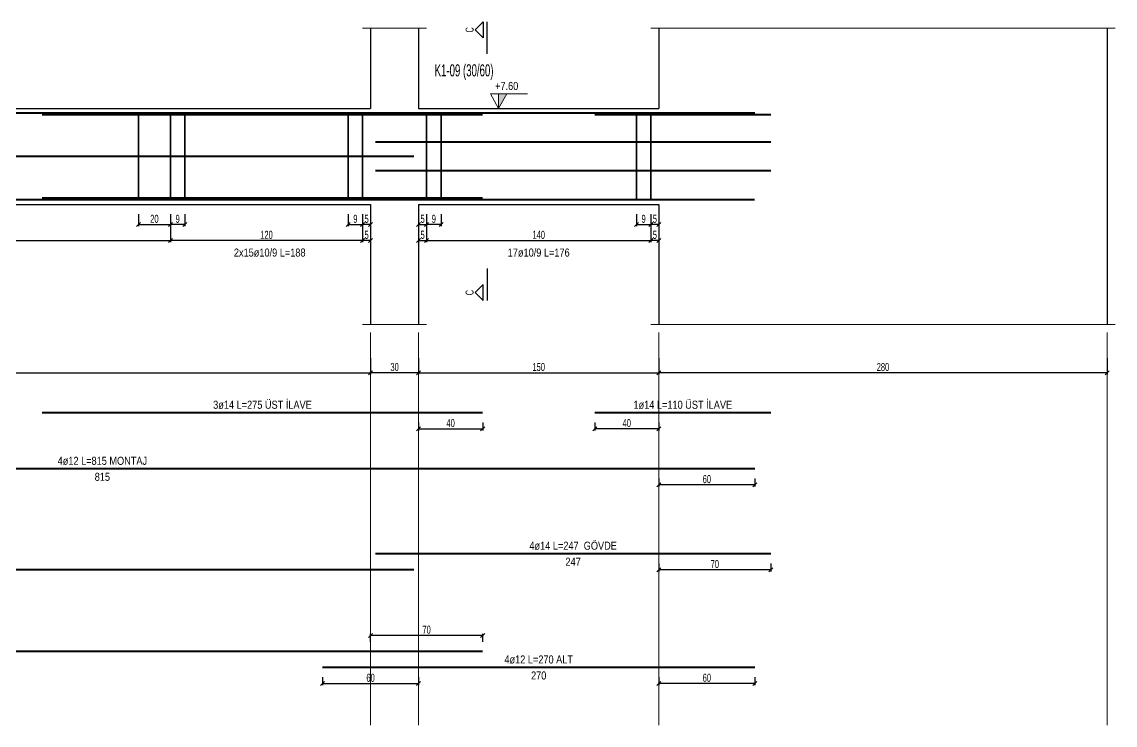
# Model space of a CAD drawing. Header units: millimetres. Extents: x 2759 to 9985, y 761 to 2697.
# Drawn here: x 7326 to 8691, y 778 to 1656 of the extents above; entities that cross this region are included whole.
import ezdxf
from ezdxf.enums import TextEntityAlignment as Align

# ---------------------------------------------------------------- set-up
doc = ezdxf.new("R2010")
doc.units = ezdxf.units.MM
doc.linetypes.add('DASHED', pattern=[0.75, 0.5, -0.25])
for name, color, linetype, lineweight in [('DONATI (BEYKENT)', 4, 'Continuous', 40), ('DONATI YAZISI (BEYKENT)', 3, 'Continuous', 20), ('ETRIYE (BEYKENT)', 150, 'Continuous', 35), ('KESIT (BEYKENT)', 151, 'Continuous', 25), ('KESIT GORUNUS (BEYKENT)', 253, 'DASHED', 20), ('KESIT SINIRI (BEYKENT)', 241, 'DASHED', 20), ('KIRIS (BEYKENT)', 2, 'Continuous', 30), ('KIRIS ISMI (BEYKENT)', 40, 'Continuous', 20), ('KOLON (BEYKENT)', 3, 'Continuous', 30), ('KOT CIZGI (BEYKENT)', 7, 'Continuous', 20), ('KOT YAZI (BEYKENT)', 7, 'Continuous', 20), ('OLCU (BEYKENT)', 14, 'Continuous', 20)]:
    doc.layers.add(name, color=color, linetype=linetype, lineweight=lineweight)
doc.styles.add('DONATI YAZISI (BEYKENT)', font='')
doc.styles.add('KOT (BEYKENT)', font='')
doc.styles.add('KRSOLC-25', font='Bahnschrift Light Condensed', dxfattribs={"width": 0.75, "height": 10})
doc.styles.add('YAZI (BEYKENT)', font='')
doc.styles.get('DONATI YAZISI (BEYKENT)').set_extended_font_data('Bahnschrift Light Condensed')
doc.styles.get('KOT (BEYKENT)').set_extended_font_data('Bahnschrift Light Condensed')
doc.styles.get('YAZI (BEYKENT)').set_extended_font_data('Bahnschrift Light Condensed')
doc.dimstyles.new('KRSOLC-25', dxfattribs={"dimtxt": 10, "dimasz": 5, "dimexe": 2, "dimexo": 2, "dimgap": 2, "dimtad": 1, "dimdec": 1, "dimlfac": 0.5, "dimrnd": 0.5, "dimzin": 12, "dimdsep": 46, "dimtxsty": 'KRSOLC-25', "dimblk": 'OBLIQUE', "dimblk1": 'OBLIQUE', "dimblk2": 'OBLIQUE', "dimcen": 0, "dimclrt": 7, "dimadec": 0, "dimazin": 0, "dimtfac": 1, "dimtdec": 4, "dimtix": 1, "dimtmove": 2, "dimatfit": 3, "dimfxl": 1, "dimtzin": 0, "dimarcsym": 0})

# ---------------------------------------------------------------- blocks, each defined once
blk = doc.blocks.new('_Oblique')
at = {"color": 0, "linetype": 'ByBlock', "lineweight": -2}
blk.add_line((-0.5, -0.5), (0.5, 0.5), dxfattribs=at)
blk = doc.blocks.new('*D96')
at = {"layer": 'Defpoints', "color": 0, "transparency": 16777216}
for p in [(6121.3, 1238.4), (7761.3, 1238.4), (7761.3, 1218.4)]:
    blk.add_point(p, dxfattribs=at)
at = {"layer": 'OLCU (BEYKENT)', "color": 0, "lineweight": -2, "transparency": 16777216}
for p, q in [((6121.3, 1236.4), (6121.3, 1216.4)), ((7761.3, 1236.4), (7761.3, 1216.4)), ((6121.3, 1218.4), (7761.3, 1218.4))]:
    blk.add_line(p, q, dxfattribs=at)
at = {"layer": 'OLCU (BEYKENT)', "color": 0, "lineweight": -2, "transparency": 16777216, "xscale": 5, "yscale": 5, "zscale": 5, "rotation": 180}
blk.add_blockref('_Oblique', (6121.3, 1218.4), dxfattribs=at)
at = {"layer": 'OLCU (BEYKENT)', "color": 0, "lineweight": -2, "transparency": 16777216, "xscale": 5, "yscale": 5, "zscale": 5}
blk.add_blockref('_Oblique', (7761.3, 1218.4), dxfattribs=at)
at = {"layer": 'OLCU (BEYKENT)', "color": 7, "transparency": 16777216, "insert": (6941.3, 1225.5), "char_height": 10, "attachment_point": 5, "style": 'KRSOLC-25'}
blk.add_mtext('820', dxfattribs=at)
blk = doc.blocks.new('*D97')
at = {"layer": 'Defpoints', "color": 0, "transparency": 16777216}
for p in [(7761.3, 1238.4), (7821.3, 1238.4), (7761.3, 1218.4)]:
    blk.add_point(p, dxfattribs=at)
at = {"layer": 'OLCU (BEYKENT)', "color": 0, "lineweight": -2, "transparency": 16777216}
for p, q in [((7761.3, 1236.4), (7761.3, 1216.4)), ((7821.3, 1236.4), (7821.3, 1216.4)), ((7821.3, 1218.4), (7761.3, 1218.4))]:
    blk.add_line(p, q, dxfattribs=at)
at = {"layer": 'OLCU (BEYKENT)', "color": 0, "lineweight": -2, "transparency": 16777216, "xscale": 5, "yscale": 5, "zscale": 5, "rotation": 180}
blk.add_blockref('_Oblique', (7761.3, 1218.4), dxfattribs=at)
at = {"layer": 'OLCU (BEYKENT)', "color": 0, "lineweight": -2, "transparency": 16777216, "xscale": 5, "yscale": 5, "zscale": 5}
blk.add_blockref('_Oblique', (7821.3, 1218.4), dxfattribs=at)
at = {"layer": 'OLCU (BEYKENT)', "color": 7, "transparency": 16777216, "insert": (7791.3, 1225.5), "char_height": 10, "attachment_point": 5, "style": 'KRSOLC-25'}
blk.add_mtext('30', dxfattribs=at)
blk = doc.blocks.new('*D98')
at = {"layer": 'Defpoints', "color": 0, "transparency": 16777216}
for p in [(7821.3, 1238.4), (8121.3, 1238.4), (8121.3, 1218.4)]:
    blk.add_point(p, dxfattribs=at)
at = {"layer": 'OLCU (BEYKENT)', "color": 0, "lineweight": -2, "transparency": 16777216}
for p, q in [((7821.3, 1236.4), (7821.3, 1216.4)), ((8121.3, 1236.4), (8121.3, 1216.4)), ((7821.3, 1218.4), (8121.3, 1218.4))]:
    blk.add_line(p, q, dxfattribs=at)
at = {"layer": 'OLCU (BEYKENT)', "color": 0, "lineweight": -2, "transparency": 16777216, "xscale": 5, "yscale": 5, "zscale": 5, "rotation": 180}
blk.add_blockref('_Oblique', (7821.3, 1218.4), dxfattribs=at)
at = {"layer": 'OLCU (BEYKENT)', "color": 0, "lineweight": -2, "transparency": 16777216, "xscale": 5, "yscale": 5, "zscale": 5}
blk.add_blockref('_Oblique', (8121.3, 1218.4), dxfattribs=at)
at = {"layer": 'OLCU (BEYKENT)', "color": 7, "transparency": 16777216, "insert": (7971.3, 1225.5), "char_height": 10, "attachment_point": 5, "style": 'KRSOLC-25'}
blk.add_mtext('150', dxfattribs=at)
blk = doc.blocks.new('*D99')
at = {"layer": 'Defpoints', "color": 0, "transparency": 16777216}
for p in [(8121.3, 1238.4), (8681.3, 1238.4), (8121.3, 1218.4)]:
    blk.add_point(p, dxfattribs=at)
at = {"layer": 'OLCU (BEYKENT)', "color": 0, "lineweight": -2, "transparency": 16777216}
for p, q in [((8121.3, 1236.4), (8121.3, 1216.4)), ((8681.3, 1236.4), (8681.3, 1216.4)), ((8681.3, 1218.4), (8121.3, 1218.4))]:
    blk.add_line(p, q, dxfattribs=at)
at = {"layer": 'OLCU (BEYKENT)', "color": 0, "lineweight": -2, "transparency": 16777216, "xscale": 5, "yscale": 5, "zscale": 5, "rotation": 180}
blk.add_blockref('_Oblique', (8121.3, 1218.4), dxfattribs=at)
at = {"layer": 'OLCU (BEYKENT)', "color": 0, "lineweight": -2, "transparency": 16777216, "xscale": 5, "yscale": 5, "zscale": 5}
blk.add_blockref('_Oblique', (8681.3, 1218.4), dxfattribs=at)
at = {"layer": 'OLCU (BEYKENT)', "color": 7, "transparency": 16777216, "insert": (8401.3, 1225.5), "char_height": 10, "attachment_point": 5, "style": 'KRSOLC-25'}
blk.add_mtext('280', dxfattribs=at)
blk = doc.blocks.new('*D105')
at = {"layer": 'Defpoints', "color": 0, "transparency": 16777216}
for p in [(7821.3, 1158.4), (7901.3, 1158.4), (7901.3, 1148.4)]:
    blk.add_point(p, dxfattribs=at)
at = {"layer": 'OLCU (BEYKENT)', "color": 0, "lineweight": -2, "transparency": 16777216}
for p, q in [((7821.3, 1156.4), (7821.3, 1146.4)), ((7821.3, 1148.4), (7901.3, 1148.4)), ((7901.3, 1156.4), (7901.3, 1146.4))]:
    blk.add_line(p, q, dxfattribs=at)
at = {"layer": 'OLCU (BEYKENT)', "color": 0, "lineweight": -2, "transparency": 16777216, "xscale": 5, "yscale": 5, "zscale": 5, "rotation": 180}
blk.add_blockref('_Oblique', (7821.3, 1148.4), dxfattribs=at)
at = {"layer": 'OLCU (BEYKENT)', "color": 0, "lineweight": -2, "transparency": 16777216, "xscale": 5, "yscale": 5, "zscale": 5}
blk.add_blockref('_Oblique', (7901.3, 1148.4), dxfattribs=at)
at = {"layer": 'OLCU (BEYKENT)', "color": 7, "transparency": 16777216, "insert": (7861.3, 1155.5), "char_height": 10, "attachment_point": 5, "style": 'KRSOLC-25'}
blk.add_mtext('40', dxfattribs=at)
blk = doc.blocks.new('*D106')
at = {"layer": 'Defpoints', "color": 0, "transparency": 16777216}
for p in [(8041.3, 1158.4), (8041.3, 1148.4), (8121.3, 1158.4)]:
    blk.add_point(p, dxfattribs=at)
at = {"layer": 'OLCU (BEYKENT)', "color": 0, "lineweight": -2, "transparency": 16777216}
for p, q in [((8041.3, 1156.4), (8041.3, 1146.4)), ((8121.3, 1148.4), (8041.3, 1148.4)), ((8121.3, 1156.4), (8121.3, 1146.4))]:
    blk.add_line(p, q, dxfattribs=at)
at = {"layer": 'OLCU (BEYKENT)', "color": 0, "lineweight": -2, "transparency": 16777216, "xscale": 5, "yscale": 5, "zscale": 5, "rotation": 180}
blk.add_blockref('_Oblique', (8041.3, 1148.4), dxfattribs=at)
at = {"layer": 'OLCU (BEYKENT)', "color": 0, "lineweight": -2, "transparency": 16777216, "xscale": 5, "yscale": 5, "zscale": 5}
blk.add_blockref('_Oblique', (8121.3, 1148.4), dxfattribs=at)
at = {"layer": 'OLCU (BEYKENT)', "color": 7, "transparency": 16777216, "insert": (8081.3, 1155.5), "char_height": 10, "attachment_point": 5, "style": 'KRSOLC-25'}
blk.add_mtext('40', dxfattribs=at)
blk = doc.blocks.new('*D114')
at = {"layer": 'Defpoints', "color": 0, "transparency": 16777216}
for p in [(7761.3, 890.4), (7761.3, 880.4), (7901.3, 880.4)]:
    blk.add_point(p, dxfattribs=at)
at = {"layer": 'OLCU (BEYKENT)', "color": 0, "lineweight": -2, "transparency": 16777216}
for p, q in [((7761.3, 882.4), (7761.3, 892.4)), ((7901.3, 890.4), (7761.3, 890.4)), ((7901.3, 882.4), (7901.3, 892.4))]:
    blk.add_line(p, q, dxfattribs=at)
at = {"layer": 'OLCU (BEYKENT)', "color": 0, "lineweight": -2, "transparency": 16777216, "xscale": 5, "yscale": 5, "zscale": 5, "rotation": 180}
blk.add_blockref('_Oblique', (7761.3, 890.4), dxfattribs=at)
at = {"layer": 'OLCU (BEYKENT)', "color": 0, "lineweight": -2, "transparency": 16777216, "xscale": 5, "yscale": 5, "zscale": 5}
blk.add_blockref('_Oblique', (7901.3, 890.4), dxfattribs=at)
at = {"layer": 'OLCU (BEYKENT)', "color": 7, "transparency": 16777216, "insert": (7831.3, 897.5), "char_height": 10, "attachment_point": 5, "style": 'KRSOLC-25'}
blk.add_mtext('70', dxfattribs=at)
blk = doc.blocks.new('*D115')
at = {"layer": 'Defpoints', "color": 0, "transparency": 16777216}
for p in [(8121.3, 1088.4), (8241.3, 1088.4), (8121.3, 1078.4)]:
    blk.add_point(p, dxfattribs=at)
at = {"layer": 'OLCU (BEYKENT)', "color": 0, "lineweight": -2, "transparency": 16777216}
for p, q in [((8121.3, 1086.4), (8121.3, 1076.4)), ((8241.3, 1086.4), (8241.3, 1076.4)), ((8241.3, 1078.4), (8121.3, 1078.4))]:
    blk.add_line(p, q, dxfattribs=at)
at = {"layer": 'OLCU (BEYKENT)', "color": 0, "lineweight": -2, "transparency": 16777216, "xscale": 5, "yscale": 5, "zscale": 5, "rotation": 180}
blk.add_blockref('_Oblique', (8121.3, 1078.4), dxfattribs=at)
at = {"layer": 'OLCU (BEYKENT)', "color": 0, "lineweight": -2, "transparency": 16777216, "xscale": 5, "yscale": 5, "zscale": 5}
blk.add_blockref('_Oblique', (8241.3, 1078.4), dxfattribs=at)
at = {"layer": 'OLCU (BEYKENT)', "color": 7, "transparency": 16777216, "insert": (8181.3, 1085.5), "char_height": 10, "attachment_point": 5, "style": 'KRSOLC-25'}
blk.add_mtext('60', dxfattribs=at)
blk = doc.blocks.new('*D118')
at = {"layer": 'Defpoints', "color": 0, "transparency": 16777216}
for p in [(8121.3, 982.4), (8121.3, 972.4), (8261.3, 982.4)]:
    blk.add_point(p, dxfattribs=at)
at = {"layer": 'OLCU (BEYKENT)', "color": 0, "lineweight": -2, "transparency": 16777216}
for p, q in [((8121.3, 980.4), (8121.3, 970.4)), ((8261.3, 972.4), (8121.3, 972.4)), ((8261.3, 980.4), (8261.3, 970.4))]:
    blk.add_line(p, q, dxfattribs=at)
at = {"layer": 'OLCU (BEYKENT)', "color": 0, "lineweight": -2, "transparency": 16777216, "xscale": 5, "yscale": 5, "zscale": 5, "rotation": 180}
blk.add_blockref('_Oblique', (8121.3, 972.4), dxfattribs=at)
at = {"layer": 'OLCU (BEYKENT)', "color": 0, "lineweight": -2, "transparency": 16777216, "xscale": 5, "yscale": 5, "zscale": 5}
blk.add_blockref('_Oblique', (8261.3, 972.4), dxfattribs=at)
at = {"layer": 'OLCU (BEYKENT)', "color": 7, "transparency": 16777216, "insert": (8191.3, 979.5), "char_height": 10, "attachment_point": 5, "style": 'KRSOLC-25'}
blk.add_mtext('70', dxfattribs=at)
blk = doc.blocks.new('*D119')
at = {"layer": 'Defpoints', "color": 0, "transparency": 16777216}
for p in [(7701.3, 840.4), (7821.3, 840.4), (7821.3, 830.4)]:
    blk.add_point(p, dxfattribs=at)
at = {"layer": 'OLCU (BEYKENT)', "color": 0, "lineweight": -2, "transparency": 16777216}
for p, q in [((7701.3, 838.4), (7701.3, 828.4)), ((7821.3, 838.4), (7821.3, 828.4)), ((7701.3, 830.4), (7821.3, 830.4))]:
    blk.add_line(p, q, dxfattribs=at)
at = {"layer": 'OLCU (BEYKENT)', "color": 0, "lineweight": -2, "transparency": 16777216, "xscale": 5, "yscale": 5, "zscale": 5, "rotation": 180}
blk.add_blockref('_Oblique', (7701.3, 830.4), dxfattribs=at)
at = {"layer": 'OLCU (BEYKENT)', "color": 0, "lineweight": -2, "transparency": 16777216, "xscale": 5, "yscale": 5, "zscale": 5}
blk.add_blockref('_Oblique', (7821.3, 830.4), dxfattribs=at)
at = {"layer": 'OLCU (BEYKENT)', "color": 7, "transparency": 16777216, "insert": (7761.3, 837.5), "char_height": 10, "attachment_point": 5, "style": 'KRSOLC-25'}
blk.add_mtext('60', dxfattribs=at)
blk = doc.blocks.new('*D120')
at = {"layer": 'Defpoints', "color": 0, "transparency": 16777216}
for p in [(8121.3, 840.4), (8241.3, 840.4), (8121.3, 830.4)]:
    blk.add_point(p, dxfattribs=at)
at = {"layer": 'OLCU (BEYKENT)', "color": 0, "lineweight": -2, "transparency": 16777216}
for p, q in [((8121.3, 838.4), (8121.3, 828.4)), ((8241.3, 838.4), (8241.3, 828.4)), ((8241.3, 830.4), (8121.3, 830.4))]:
    blk.add_line(p, q, dxfattribs=at)
at = {"layer": 'OLCU (BEYKENT)', "color": 0, "lineweight": -2, "transparency": 16777216, "xscale": 5, "yscale": 5, "zscale": 5, "rotation": 180}
blk.add_blockref('_Oblique', (8121.3, 830.4), dxfattribs=at)
at = {"layer": 'OLCU (BEYKENT)', "color": 0, "lineweight": -2, "transparency": 16777216, "xscale": 5, "yscale": 5, "zscale": 5}
blk.add_blockref('_Oblique', (8241.3, 830.4), dxfattribs=at)
at = {"layer": 'OLCU (BEYKENT)', "color": 7, "transparency": 16777216, "insert": (8181.3, 837.5), "char_height": 10, "attachment_point": 5, "style": 'KRSOLC-25'}
blk.add_mtext('60', dxfattribs=at)
blk = doc.blocks.new('*D154')
at = {"layer": 'Defpoints', "color": 0, "transparency": 16777216}
for p in [(7471.3, 1418.4), (7511.3, 1418.4), (7511.3, 1403.4)]:
    blk.add_point(p, dxfattribs=at)
at = {"layer": 'OLCU (BEYKENT)', "color": 0, "lineweight": -2, "transparency": 16777216}
for p, q in [((7471.3, 1416.4), (7471.3, 1401.4)), ((7511.3, 1416.4), (7511.3, 1401.4)), ((7471.3, 1403.4), (7511.3, 1403.4))]:
    blk.add_line(p, q, dxfattribs=at)
at = {"layer": 'OLCU (BEYKENT)', "color": 0, "lineweight": -2, "transparency": 16777216, "xscale": 5, "yscale": 5, "zscale": 5, "rotation": 180}
blk.add_blockref('_Oblique', (7471.3, 1403.4), dxfattribs=at)
at = {"layer": 'OLCU (BEYKENT)', "color": 0, "lineweight": -2, "transparency": 16777216, "xscale": 5, "yscale": 5, "zscale": 5}
blk.add_blockref('_Oblique', (7511.3, 1403.4), dxfattribs=at)
at = {"layer": 'OLCU (BEYKENT)', "color": 7, "transparency": 16777216, "insert": (7491.3, 1410.5), "char_height": 10, "attachment_point": 5, "style": 'KRSOLC-25'}
blk.add_mtext('20', dxfattribs=at)
blk = doc.blocks.new('*D155')
at = {"layer": 'Defpoints', "color": 0, "transparency": 16777216}
for p in [(6371.3, 1418.4), (7511.3, 1418.4), (7511.3, 1383.4)]:
    blk.add_point(p, dxfattribs=at)
at = {"layer": 'OLCU (BEYKENT)', "color": 0, "lineweight": -2, "transparency": 16777216}
for p, q in [((6371.3, 1416.4), (6371.3, 1381.4)), ((7511.3, 1416.4), (7511.3, 1381.4)), ((6371.3, 1383.4), (7511.3, 1383.4))]:
    blk.add_line(p, q, dxfattribs=at)
at = {"layer": 'OLCU (BEYKENT)', "color": 0, "lineweight": -2, "transparency": 16777216, "xscale": 5, "yscale": 5, "zscale": 5, "rotation": 180}
blk.add_blockref('_Oblique', (6371.3, 1383.4), dxfattribs=at)
at = {"layer": 'OLCU (BEYKENT)', "color": 0, "lineweight": -2, "transparency": 16777216, "xscale": 5, "yscale": 5, "zscale": 5}
blk.add_blockref('_Oblique', (7511.3, 1383.4), dxfattribs=at)
at = {"layer": 'OLCU (BEYKENT)', "color": 7, "transparency": 16777216, "insert": (6941.3, 1390.5), "char_height": 10, "attachment_point": 5, "style": 'KRSOLC-25'}
blk.add_mtext('570', dxfattribs=at)
blk = doc.blocks.new('*D156')
at = {"layer": 'Defpoints', "color": 0, "transparency": 16777216}
for p in [(7733.3, 1418.4), (7751.3, 1418.4), (7751.3, 1403.4)]:
    blk.add_point(p, dxfattribs=at)
at = {"layer": 'OLCU (BEYKENT)', "color": 0, "lineweight": -2, "transparency": 16777216}
for p, q in [((7733.3, 1416.4), (7733.3, 1401.4)), ((7751.3, 1416.4), (7751.3, 1401.4)), ((7733.3, 1403.4), (7751.3, 1403.4))]:
    blk.add_line(p, q, dxfattribs=at)
at = {"layer": 'OLCU (BEYKENT)', "color": 0, "lineweight": -2, "transparency": 16777216, "xscale": 5, "yscale": 5, "zscale": 5, "rotation": 180}
blk.add_blockref('_Oblique', (7733.3, 1403.4), dxfattribs=at)
at = {"layer": 'OLCU (BEYKENT)', "color": 0, "lineweight": -2, "transparency": 16777216, "xscale": 5, "yscale": 5, "zscale": 5}
blk.add_blockref('_Oblique', (7751.3, 1403.4), dxfattribs=at)
at = {"layer": 'OLCU (BEYKENT)', "color": 7, "transparency": 16777216, "insert": (7742.3, 1410.5), "char_height": 10, "attachment_point": 5, "style": 'KRSOLC-25'}
blk.add_mtext('9', dxfattribs=at)
blk = doc.blocks.new('*D157')
at = {"layer": 'Defpoints', "color": 0, "transparency": 16777216}
for p in [(7511.3, 1418.4), (7529.3, 1418.4), (7511.3, 1403.4)]:
    blk.add_point(p, dxfattribs=at)
at = {"layer": 'OLCU (BEYKENT)', "color": 0, "lineweight": -2, "transparency": 16777216}
for p, q in [((7511.3, 1416.4), (7511.3, 1401.4)), ((7529.3, 1416.4), (7529.3, 1401.4)), ((7529.3, 1403.4), (7511.3, 1403.4))]:
    blk.add_line(p, q, dxfattribs=at)
at = {"layer": 'OLCU (BEYKENT)', "color": 0, "lineweight": -2, "transparency": 16777216, "xscale": 5, "yscale": 5, "zscale": 5, "rotation": 180}
blk.add_blockref('_Oblique', (7511.3, 1403.4), dxfattribs=at)
at = {"layer": 'OLCU (BEYKENT)', "color": 0, "lineweight": -2, "transparency": 16777216, "xscale": 5, "yscale": 5, "zscale": 5}
blk.add_blockref('_Oblique', (7529.3, 1403.4), dxfattribs=at)
at = {"layer": 'OLCU (BEYKENT)', "color": 7, "transparency": 16777216, "insert": (7520.3, 1410.5), "char_height": 10, "attachment_point": 5, "style": 'KRSOLC-25'}
blk.add_mtext('9', dxfattribs=at)
blk = doc.blocks.new('*D158')
at = {"layer": 'Defpoints', "color": 0, "transparency": 16777216}
for p in [(7511.3, 1418.4), (7751.3, 1418.4), (7511.3, 1383.4)]:
    blk.add_point(p, dxfattribs=at)
at = {"layer": 'OLCU (BEYKENT)', "color": 0, "lineweight": -2, "transparency": 16777216}
for p, q in [((7511.3, 1416.4), (7511.3, 1381.4)), ((7751.3, 1416.4), (7751.3, 1381.4)), ((7751.3, 1383.4), (7511.3, 1383.4))]:
    blk.add_line(p, q, dxfattribs=at)
at = {"layer": 'OLCU (BEYKENT)', "color": 0, "lineweight": -2, "transparency": 16777216, "xscale": 5, "yscale": 5, "zscale": 5, "rotation": 180}
blk.add_blockref('_Oblique', (7511.3, 1383.4), dxfattribs=at)
at = {"layer": 'OLCU (BEYKENT)', "color": 0, "lineweight": -2, "transparency": 16777216, "xscale": 5, "yscale": 5, "zscale": 5}
blk.add_blockref('_Oblique', (7751.3, 1383.4), dxfattribs=at)
at = {"layer": 'OLCU (BEYKENT)', "color": 7, "transparency": 16777216, "insert": (7631.3, 1390.5), "char_height": 10, "attachment_point": 5, "style": 'KRSOLC-25'}
blk.add_mtext('120', dxfattribs=at)
blk = doc.blocks.new('*D159')
at = {"layer": 'Defpoints', "color": 0, "transparency": 16777216}
for p in [(7751.3, 1418.4), (7761.3, 1418.4), (7751.3, 1383.4)]:
    blk.add_point(p, dxfattribs=at)
at = {"layer": 'OLCU (BEYKENT)', "color": 0, "lineweight": -2, "transparency": 16777216}
for p, q in [((7751.3, 1416.4), (7751.3, 1381.4)), ((7761.3, 1416.4), (7761.3, 1381.4)), ((7761.3, 1383.4), (7751.3, 1383.4))]:
    blk.add_line(p, q, dxfattribs=at)
at = {"layer": 'OLCU (BEYKENT)', "color": 0, "lineweight": -2, "transparency": 16777216, "xscale": 5, "yscale": 5, "zscale": 5, "rotation": 180}
blk.add_blockref('_Oblique', (7751.3, 1383.4), dxfattribs=at)
at = {"layer": 'OLCU (BEYKENT)', "color": 0, "lineweight": -2, "transparency": 16777216, "xscale": 5, "yscale": 5, "zscale": 5}
blk.add_blockref('_Oblique', (7761.3, 1383.4), dxfattribs=at)
at = {"layer": 'OLCU (BEYKENT)', "color": 7, "transparency": 16777216, "insert": (7756.3, 1390.5), "char_height": 10, "attachment_point": 5, "style": 'KRSOLC-25'}
blk.add_mtext('5', dxfattribs=at)
blk = doc.blocks.new('*D160')
at = {"layer": 'Defpoints', "color": 0, "transparency": 16777216}
for p in [(7751.3, 1418.4), (7761.3, 1418.4), (7751.3, 1403.4)]:
    blk.add_point(p, dxfattribs=at)
at = {"layer": 'OLCU (BEYKENT)', "color": 0, "lineweight": -2, "transparency": 16777216}
for p, q in [((7751.3, 1416.4), (7751.3, 1401.4)), ((7761.3, 1416.4), (7761.3, 1401.4)), ((7761.3, 1403.4), (7751.3, 1403.4))]:
    blk.add_line(p, q, dxfattribs=at)
at = {"layer": 'OLCU (BEYKENT)', "color": 0, "lineweight": -2, "transparency": 16777216, "xscale": 5, "yscale": 5, "zscale": 5, "rotation": 180}
blk.add_blockref('_Oblique', (7751.3, 1403.4), dxfattribs=at)
at = {"layer": 'OLCU (BEYKENT)', "color": 0, "lineweight": -2, "transparency": 16777216, "xscale": 5, "yscale": 5, "zscale": 5}
blk.add_blockref('_Oblique', (7761.3, 1403.4), dxfattribs=at)
at = {"layer": 'OLCU (BEYKENT)', "color": 7, "transparency": 16777216, "insert": (7756.3, 1410.5), "char_height": 10, "attachment_point": 5, "style": 'KRSOLC-25'}
blk.add_mtext('5', dxfattribs=at)
blk = doc.blocks.new('*D161')
at = {"layer": 'Defpoints', "color": 0, "transparency": 16777216}
for p in [(7821.3, 1418.4), (7831.3, 1418.4), (7831.3, 1403.4)]:
    blk.add_point(p, dxfattribs=at)
at = {"layer": 'OLCU (BEYKENT)', "color": 0, "lineweight": -2, "transparency": 16777216}
for p, q in [((7821.3, 1416.4), (7821.3, 1401.4)), ((7831.3, 1416.4), (7831.3, 1401.4)), ((7821.3, 1403.4), (7831.3, 1403.4))]:
    blk.add_line(p, q, dxfattribs=at)
at = {"layer": 'OLCU (BEYKENT)', "color": 0, "lineweight": -2, "transparency": 16777216, "xscale": 5, "yscale": 5, "zscale": 5, "rotation": 180}
blk.add_blockref('_Oblique', (7821.3, 1403.4), dxfattribs=at)
at = {"layer": 'OLCU (BEYKENT)', "color": 0, "lineweight": -2, "transparency": 16777216, "xscale": 5, "yscale": 5, "zscale": 5}
blk.add_blockref('_Oblique', (7831.3, 1403.4), dxfattribs=at)
at = {"layer": 'OLCU (BEYKENT)', "color": 7, "transparency": 16777216, "insert": (7826.3, 1410.5), "char_height": 10, "attachment_point": 5, "style": 'KRSOLC-25'}
blk.add_mtext('5', dxfattribs=at)
blk = doc.blocks.new('*D162')
at = {"layer": 'Defpoints', "color": 0, "transparency": 16777216}
for p in [(7831.3, 1418.4), (7849.3, 1418.4), (7831.3, 1403.4)]:
    blk.add_point(p, dxfattribs=at)
at = {"layer": 'OLCU (BEYKENT)', "color": 0, "lineweight": -2, "transparency": 16777216}
for p, q in [((7831.3, 1416.4), (7831.3, 1401.4)), ((7849.3, 1416.4), (7849.3, 1401.4)), ((7849.3, 1403.4), (7831.3, 1403.4))]:
    blk.add_line(p, q, dxfattribs=at)
at = {"layer": 'OLCU (BEYKENT)', "color": 0, "lineweight": -2, "transparency": 16777216, "xscale": 5, "yscale": 5, "zscale": 5, "rotation": 180}
blk.add_blockref('_Oblique', (7831.3, 1403.4), dxfattribs=at)
at = {"layer": 'OLCU (BEYKENT)', "color": 0, "lineweight": -2, "transparency": 16777216, "xscale": 5, "yscale": 5, "zscale": 5}
blk.add_blockref('_Oblique', (7849.3, 1403.4), dxfattribs=at)
at = {"layer": 'OLCU (BEYKENT)', "color": 7, "transparency": 16777216, "insert": (7840.3, 1410.5), "char_height": 10, "attachment_point": 5, "style": 'KRSOLC-25'}
blk.add_mtext('9', dxfattribs=at)
blk = doc.blocks.new('*D163')
at = {"layer": 'Defpoints', "color": 0, "transparency": 16777216}
for p in [(8093.3, 1418.4), (8111.3, 1418.4), (8111.3, 1403.4)]:
    blk.add_point(p, dxfattribs=at)
at = {"layer": 'OLCU (BEYKENT)', "color": 0, "lineweight": -2, "transparency": 16777216}
for p, q in [((8093.3, 1416.4), (8093.3, 1401.4)), ((8111.3, 1416.4), (8111.3, 1401.4)), ((8093.3, 1403.4), (8111.3, 1403.4))]:
    blk.add_line(p, q, dxfattribs=at)
at = {"layer": 'OLCU (BEYKENT)', "color": 0, "lineweight": -2, "transparency": 16777216, "xscale": 5, "yscale": 5, "zscale": 5, "rotation": 180}
blk.add_blockref('_Oblique', (8093.3, 1403.4), dxfattribs=at)
at = {"layer": 'OLCU (BEYKENT)', "color": 0, "lineweight": -2, "transparency": 16777216, "xscale": 5, "yscale": 5, "zscale": 5}
blk.add_blockref('_Oblique', (8111.3, 1403.4), dxfattribs=at)
at = {"layer": 'OLCU (BEYKENT)', "color": 7, "transparency": 16777216, "insert": (8102.3, 1410.5), "char_height": 10, "attachment_point": 5, "style": 'KRSOLC-25'}
blk.add_mtext('9', dxfattribs=at)
blk = doc.blocks.new('*D164')
at = {"layer": 'Defpoints', "color": 0, "transparency": 16777216}
for p in [(7821.3, 1418.4), (7831.3, 1418.4), (7831.3, 1383.4)]:
    blk.add_point(p, dxfattribs=at)
at = {"layer": 'OLCU (BEYKENT)', "color": 0, "lineweight": -2, "transparency": 16777216}
for p, q in [((7821.3, 1416.4), (7821.3, 1381.4)), ((7831.3, 1416.4), (7831.3, 1381.4)), ((7821.3, 1383.4), (7831.3, 1383.4))]:
    blk.add_line(p, q, dxfattribs=at)
at = {"layer": 'OLCU (BEYKENT)', "color": 0, "lineweight": -2, "transparency": 16777216, "xscale": 5, "yscale": 5, "zscale": 5, "rotation": 180}
blk.add_blockref('_Oblique', (7821.3, 1383.4), dxfattribs=at)
at = {"layer": 'OLCU (BEYKENT)', "color": 0, "lineweight": -2, "transparency": 16777216, "xscale": 5, "yscale": 5, "zscale": 5}
blk.add_blockref('_Oblique', (7831.3, 1383.4), dxfattribs=at)
at = {"layer": 'OLCU (BEYKENT)', "color": 7, "transparency": 16777216, "insert": (7826.3, 1390.5), "char_height": 10, "attachment_point": 5, "style": 'KRSOLC-25'}
blk.add_mtext('5', dxfattribs=at)
blk = doc.blocks.new('*D165')
at = {"layer": 'Defpoints', "color": 0, "transparency": 16777216}
for p in [(7831.3, 1418.4), (8111.3, 1418.4), (8111.3, 1383.4)]:
    blk.add_point(p, dxfattribs=at)
at = {"layer": 'OLCU (BEYKENT)', "color": 0, "lineweight": -2, "transparency": 16777216}
for p, q in [((7831.3, 1416.4), (7831.3, 1381.4)), ((8111.3, 1416.4), (8111.3, 1381.4)), ((7831.3, 1383.4), (8111.3, 1383.4))]:
    blk.add_line(p, q, dxfattribs=at)
at = {"layer": 'OLCU (BEYKENT)', "color": 0, "lineweight": -2, "transparency": 16777216, "xscale": 5, "yscale": 5, "zscale": 5, "rotation": 180}
blk.add_blockref('_Oblique', (7831.3, 1383.4), dxfattribs=at)
at = {"layer": 'OLCU (BEYKENT)', "color": 0, "lineweight": -2, "transparency": 16777216, "xscale": 5, "yscale": 5, "zscale": 5}
blk.add_blockref('_Oblique', (8111.3, 1383.4), dxfattribs=at)
at = {"layer": 'OLCU (BEYKENT)', "color": 7, "transparency": 16777216, "insert": (7971.3, 1390.5), "char_height": 10, "attachment_point": 5, "style": 'KRSOLC-25'}
blk.add_mtext('140', dxfattribs=at)
blk = doc.blocks.new('*D166')
at = {"layer": 'Defpoints', "color": 0, "transparency": 16777216}
for p in [(8111.3, 1418.4), (8121.3, 1418.4), (8111.3, 1383.4)]:
    blk.add_point(p, dxfattribs=at)
at = {"layer": 'OLCU (BEYKENT)', "color": 0, "lineweight": -2, "transparency": 16777216}
for p, q in [((8111.3, 1416.4), (8111.3, 1381.4)), ((8121.3, 1416.4), (8121.3, 1381.4)), ((8121.3, 1383.4), (8111.3, 1383.4))]:
    blk.add_line(p, q, dxfattribs=at)
at = {"layer": 'OLCU (BEYKENT)', "color": 0, "lineweight": -2, "transparency": 16777216, "xscale": 5, "yscale": 5, "zscale": 5, "rotation": 180}
blk.add_blockref('_Oblique', (8111.3, 1383.4), dxfattribs=at)
at = {"layer": 'OLCU (BEYKENT)', "color": 0, "lineweight": -2, "transparency": 16777216, "xscale": 5, "yscale": 5, "zscale": 5}
blk.add_blockref('_Oblique', (8121.3, 1383.4), dxfattribs=at)
at = {"layer": 'OLCU (BEYKENT)', "color": 7, "transparency": 16777216, "insert": (8116.3, 1390.5), "char_height": 10, "attachment_point": 5, "style": 'KRSOLC-25'}
blk.add_mtext('5', dxfattribs=at)
blk = doc.blocks.new('*D167')
at = {"layer": 'Defpoints', "color": 0, "transparency": 16777216}
for p in [(8111.3, 1418.4), (8121.3, 1418.4), (8111.3, 1403.4)]:
    blk.add_point(p, dxfattribs=at)
at = {"layer": 'OLCU (BEYKENT)', "color": 0, "lineweight": -2, "transparency": 16777216}
for p, q in [((8111.3, 1416.4), (8111.3, 1401.4)), ((8121.3, 1416.4), (8121.3, 1401.4)), ((8121.3, 1403.4), (8111.3, 1403.4))]:
    blk.add_line(p, q, dxfattribs=at)
at = {"layer": 'OLCU (BEYKENT)', "color": 0, "lineweight": -2, "transparency": 16777216, "xscale": 5, "yscale": 5, "zscale": 5, "rotation": 180}
blk.add_blockref('_Oblique', (8111.3, 1403.4), dxfattribs=at)
at = {"layer": 'OLCU (BEYKENT)', "color": 0, "lineweight": -2, "transparency": 16777216, "xscale": 5, "yscale": 5, "zscale": 5}
blk.add_blockref('_Oblique', (8121.3, 1403.4), dxfattribs=at)
at = {"layer": 'OLCU (BEYKENT)', "color": 7, "transparency": 16777216, "insert": (8116.3, 1410.5), "char_height": 10, "attachment_point": 5, "style": 'KRSOLC-25'}
blk.add_mtext('5', dxfattribs=at)

msp = doc.modelspace()

# ---------------------------------------------------------------- linework, layer by layer
at = {"layer": 'DONATI (BEYKENT)'}
for points in [[(8241.28, 1542.43), (6611.28, 1542.43)], [(7901.28, 1540.43), (7351.28, 1540.43)], [(8261.28, 1540.43), (8041.28, 1540.43)], [(8261.28, 1506.43), (7767.28, 1506.43)], [(7815.28, 1488.43), (6027.28, 1488.43)], [(8261.28, 1470.43), (7767.28, 1470.43)], [(7900.78, 1434.43), (5980.78, 1434.43)], [(7901.28, 1436.43), (7351.28, 1436.43)], [(8240.78, 1434.43), (7700.78, 1434.43)], [(7901.28, 1168.43), (7351.28, 1168.43)], [(8261.28, 1168.43), (8041.28, 1168.43)], [(8241.28, 1098.43), (6611.28, 1098.43)], [(8261.28, 992.43), (7767.28, 992.43)], [(7815.28, 972.43), (6027.28, 972.43)], [(7901.28, 870.43), (5981.28, 870.43)], [(8241.28, 850.43), (7701.28, 850.43)]]:
    msp.add_lwpolyline(points, dxfattribs=at)
at = {"layer": 'ETRIYE (BEYKENT)'}
for points in [[(7471.28, 1433.43), (7471.28, 1543.43)], [(7511.28, 1433.43), (7511.28, 1543.43)], [(7529.28, 1433.43), (7529.28, 1543.43)], [(7733.28, 1433.43), (7733.28, 1543.43)], [(7751.28, 1433.43), (7751.28, 1543.43)], [(7831.28, 1433.43), (7831.28, 1543.43)], [(7849.28, 1433.43), (7849.28, 1543.43)], [(8093.28, 1433.43), (8093.28, 1543.43)], [(8111.28, 1433.43), (8111.28, 1543.43)]]:
    msp.add_lwpolyline(points, dxfattribs=at)
at = {"layer": 'KESIT (BEYKENT)'}
for p, q in [((7891.99, 1646.43), (7901.99, 1656.43)), ((7901.99, 1656.43), (7901.99, 1636.43)), ((7906.99, 1616.43), (7906.99, 1656.43)), ((7901.99, 1636.43), (7891.99, 1646.43)), ((7906.99, 1348.43), (7906.99, 1308.43)), ((7901.99, 1328.43), (7891.99, 1318.43)), ((7901.99, 1308.43), (7901.99, 1328.43)), ((7891.99, 1318.43), (7901.99, 1308.43))]:
    msp.add_line(p, q, dxfattribs=at)
at = {"layer": 'KESIT GORUNUS (BEYKENT)'}
for p, q in [((7761.28, 1268.43), (7761.28, 778.43)), ((7821.28, 1268.43), (7821.28, 778.43)), ((8121.28, 1268.43), (8121.28, 778.43)), ((8681.28, 1268.43), (8681.28, 778.43))]:
    msp.add_line(p, q, dxfattribs=at)
at = {"layer": 'KESIT SINIRI (BEYKENT)'}
for p, q in [((7751.28, 1648.43), (7831.28, 1648.43)), ((8111.28, 1648.43), (8691.28, 1648.43)), ((7751.28, 1278.43), (7831.28, 1278.43)), ((8111.28, 1278.43), (8691.28, 1278.43))]:
    msp.add_line(p, q, dxfattribs=at)
at = {"layer": 'KIRIS (BEYKENT)'}
for p, q in [((6121.28, 1548.43), (7761.28, 1548.43)), ((7821.28, 1548.43), (8121.28, 1548.43)), ((6121.28, 1428.43), (7761.28, 1428.43)), ((7821.28, 1428.43), (8121.28, 1428.43))]:
    msp.add_line(p, q, dxfattribs=at)
at = {"layer": 'KOLON (BEYKENT)'}
for p, q in [((7761.28, 1648.43), (7761.28, 1548.43)), ((7821.28, 1648.43), (7821.28, 1548.43)), ((8121.28, 1648.43), (8121.28, 1548.43)), ((8681.28, 1648.43), (8681.28, 1278.43)), ((7761.28, 1428.43), (7761.28, 1278.43)), ((7821.28, 1428.43), (7821.28, 1278.43)), ((8121.28, 1428.43), (8121.28, 1278.43))]:
    msp.add_line(p, q, dxfattribs=at)
at = {"layer": 'KOT CIZGI (BEYKENT)'}
msp.add_lwpolyline([(7957.28, 1566.43), (7911.28, 1566.43), (7921.28, 1548.43), (7931.28, 1566.43), (7921.28, 1566.43), (7921.28, 1548.43)], dxfattribs=at)
msp.add_solid([(7921.28, 1548.43), (7921.28, 1566.43), (7931.28, 1566.43)], dxfattribs=at)

# ---------------------------------------------------------------- texts
at = {"layer": 'DONATI YAZISI (BEYKENT)', "style": 'DONATI YAZISI (BEYKENT)'}
for s, p in [('2x15ø10/9 L=188', (7635.28, 1368.43)), ('17ø10/9 L=176', (7971.28, 1368.43)), ('3ø14 L=275 ÜST İLAVE', (7626.28, 1178.43)), ('1ø14 L=110 ÜST İLAVE', (8151.28, 1178.43)), ('4ø12 L=815 MONTAJ', (7426.28, 1108.43)), ('815', (7426.28, 1088.43)), ('4ø14 L=247  GÖVDE', (8014.28, 1002.43)), ('247', (8014.28, 982.43)), ('4ø12 L=270 ALT', (7971.28, 860.43)), ('270', (7971.28, 840.43))]:
    msp.add_text(s, height=10, dxfattribs=at).set_placement(p, align=Align.MIDDLE_CENTER)
at = {"layer": 'KESIT (BEYKENT)', "style": 'YAZI (BEYKENT)', "width": 0.7}
for p in [(7884.99, 1646.43), (7884.99, 1318.43)]:
    msp.add_text('C', height=10, rotation=90, dxfattribs=at).set_placement(p, align=Align.MIDDLE_CENTER)
at = {"layer": 'KIRIS ISMI (BEYKENT)', "style": 'YAZI (BEYKENT)', "width": 0.7}
msp.add_text('K1-09 (30/60)', height=15, dxfattribs=at).set_placement((7841.28, 1588.43))
at = {"layer": 'KOT YAZI (BEYKENT)', "style": 'KOT (BEYKENT)'}
msp.add_text('+7.60', height=10, dxfattribs=at).set_placement((7931.28, 1576.43), align=Align.MIDDLE_CENTER)

# ---------------------------------------------------------------- dimensions: what is measured, and where the dimension line sits
at = {"layer": 'OLCU (BEYKENT)'}
for base, p1, p2, picture, middle in [((7511.28, 1383.43), (6371.28, 1418.43), (7511.28, 1418.43), '*D155', (6941.28, 1390.54)), ((7511.28, 1403.43), (7471.28, 1418.43), (7511.28, 1418.43), '*D154', (7491.28, 1410.54)), ((7511.28, 1403.43), (7529.28, 1418.43), (7511.28, 1418.43), '*D157', (7520.28, 1410.48)), ((7511.28, 1383.43), (7751.28, 1418.43), (7511.28, 1418.43), '*D158', (7631.28, 1390.54)), ((7751.28, 1403.43), (7733.28, 1418.43), (7751.28, 1418.43), '*D156', (7742.28, 1410.48)), ((7751.28, 1383.43), (7761.28, 1418.43), (7751.28, 1418.43), '*D159', (7756.28, 1390.48)), ((7751.28, 1403.43), (7761.28, 1418.43), (7751.28, 1418.43), '*D160', (7756.28, 1410.48)), ((7831.28, 1403.43), (7821.28, 1418.43), (7831.28, 1418.43), '*D161', (7826.28, 1410.48)), ((7831.28, 1383.43), (7821.28, 1418.43), (7831.28, 1418.43), '*D164', (7826.28, 1390.48)), ((7831.28, 1403.43), (7849.28, 1418.43), (7831.28, 1418.43), '*D162', (7840.28, 1410.48)), ((8111.28, 1383.43), (7831.28, 1418.43), (8111.28, 1418.43), '*D165', (7971.28, 1390.54)), ((8111.28, 1403.43), (8093.28, 1418.43), (8111.28, 1418.43), '*D163', (8102.28, 1410.48)), ((8111.28, 1383.43), (8121.28, 1418.43), (8111.28, 1418.43), '*D166', (8116.28, 1390.48)), ((8111.28, 1403.43), (8121.28, 1418.43), (8111.28, 1418.43), '*D167', (8116.28, 1410.48)), ((7761.28, 1218.43), (6121.28, 1238.43), (7761.28, 1238.43), '*D96', (6941.28, 1225.54)), ((7761.28, 1218.43), (7821.28, 1238.43), (7761.28, 1238.43), '*D97', (7791.28, 1225.54)), ((8121.28, 1218.43), (7821.28, 1238.43), (8121.28, 1238.43), '*D98', (7971.28, 1225.54)), ((8121.28, 1218.43), (8681.28, 1238.43), (8121.28, 1238.43), '*D99', (8401.28, 1225.54)), ((7901.28, 1148.43), (7821.28, 1158.43), (7901.28, 1158.43), '*D105', (7861.28, 1155.54)), ((8041.28, 1148.43), (8121.28, 1158.43), (8041.28, 1158.43), '*D106', (8081.28, 1155.54)), ((8121.28, 1078.43), (8241.28, 1088.43), (8121.28, 1088.43), '*D115', (8181.28, 1085.54)), ((8121.28, 972.43), (8261.28, 982.43), (8121.28, 982.43), '*D118', (8191.28, 979.54)), ((7761.28, 890.43), (7901.28, 880.43), (7761.28, 880.43), '*D114', (7831.28, 897.54)), ((7821.28, 830.43), (7701.28, 840.43), (7821.28, 840.43), '*D119', (7761.28, 837.54)), ((8121.28, 830.43), (8241.28, 840.43), (8121.28, 840.43), '*D120', (8181.28, 837.54))]:
    dim = msp.add_linear_dim(base=base, p1=p1, p2=p2, dimstyle='KRSOLC-25', dxfattribs=at)
    dim.commit()
    dim.dimension.update_dxf_attribs({"geometry": picture, "text_midpoint": middle})

doc.saveas('drawing.dxf')
